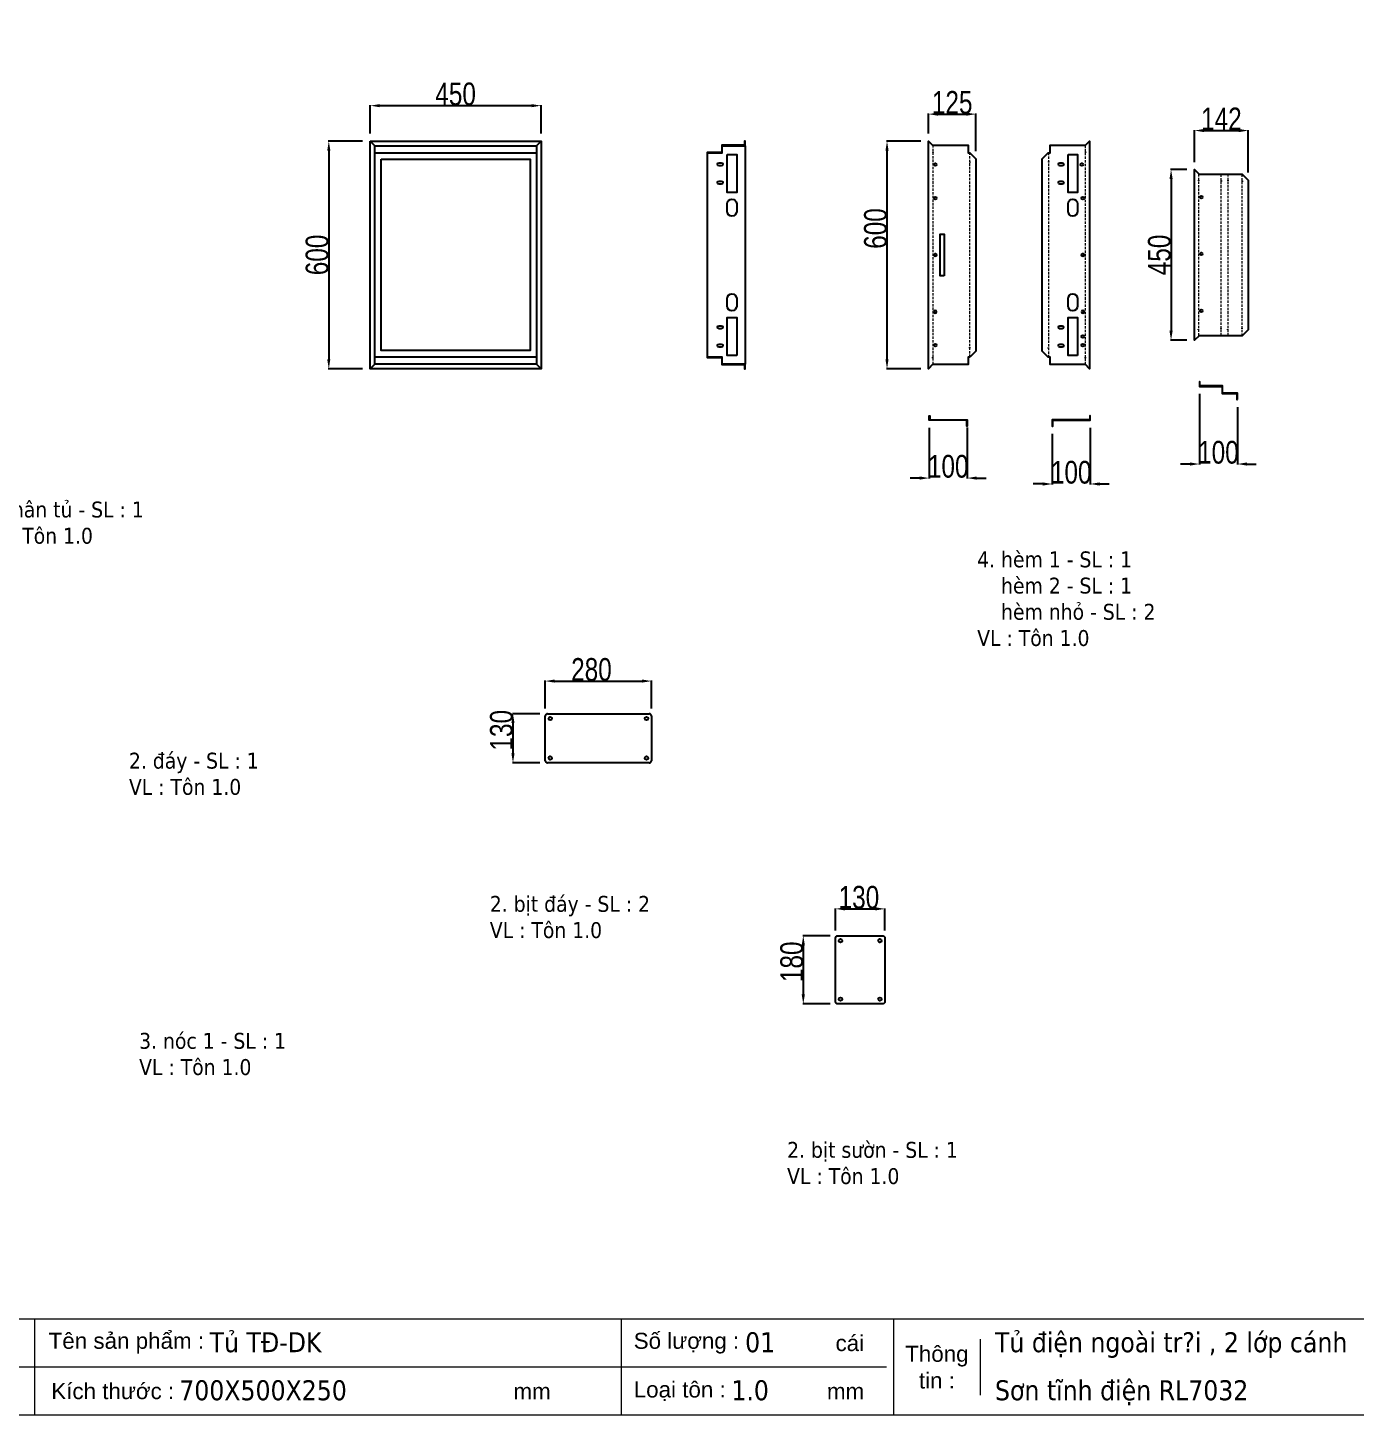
# Model space of a CAD drawing. Header units: inches. Extents: x 21 to 136330, y 8 to 58290.
# Drawn here: x 10209 to 13712, y 19901 to 23563 of the extents above; entities that cross this region are included whole.
import ezdxf
from ezdxf.enums import TextEntityAlignment as Align

# ---------------------------------------------------------------- set-up
doc = ezdxf.new("R2010")
doc.units = ezdxf.units.IN
doc.header["$MEASUREMENT"] = 0
doc.linetypes.add('HIDDEN', pattern=[9.525, 6.35, -3.175])
doc.layers.add('0 TĂNG CỨNG', color=7, linetype='Continuous', lineweight=15)
doc.layers.add('@.0.DM. NÉT ĐỨT', color=8, linetype='HIDDEN', lineweight=9)
doc.layers.add('@.0.DM. NÉT CHÍNH', color=7, linetype='Continuous')
doc.layers.add('@.DM. ĐIỂM DẤU', color=1, linetype='Continuous')
doc.layers.add('@.DM. KÍCH THƯỚC', color=8, linetype='Continuous', transparency=0.2)
doc.layers.add('@.DM. KÍCH THƯỚC @ 1', color=8, linetype='Continuous', transparency=0.2)
doc.styles.add('ARIAL', font='arial.ttf')
doc.styles.add('Note Text (ISO)', font='tahoma.ttf')
doc.styles.add('roman', font='roman.shx', dxfattribs={"width": 0.8})
doc.styles.add('Tahoma (Input Text)', font='tahoma.ttf')
doc.dimstyles.new('Kích thước Duy Mạnh', dxfattribs={"dimtxt": 30, "dimasz": 25, "dimexe": 1.25, "dimexo": 20, "dimtad": 1, "dimdec": 1, "dimtxsty": 'roman', "dimcen": 2.5, "dimclrd": 8, "dimclre": 8, "dimclrt": 2, "dimadec": 0, "dimazin": 0, "dimtfac": 1, "dimtdec": 1, "dimtix": 1, "dimtmove": 0, "dimatfit": 3, "dimfxl": 1, "dimtfillclr": 1, "dimarcsym": 0})

# ---------------------------------------------------------------- blocks, each defined once
blk = doc.blocks.new('*D1136')
at = {"layer": '@.DM. KÍCH THƯỚC', "color": 8, "lineweight": -2, "transparency": 16777216}
for p, q in [((11574.7, 21766.6), (11574.7, 21839.9)), ((11854.7, 21766.6), (11854.7, 21839.9))]:
    blk.add_line(p, q, dxfattribs=at)
at = {"layer": '@.DM. KÍCH THƯỚC', "lineweight": -2, "transparency": 16777216}
blk.add_line((11599.7, 21838.6), (11829.7, 21838.6), dxfattribs=at)
at = {"layer": '@.DM. KÍCH THƯỚC', "transparency": 16777216}
for points in [[(11599.7, 21842.8), (11599.7, 21834.5), (11574.7, 21838.6)], [(11829.7, 21842.8), (11829.7, 21834.5), (11854.7, 21838.6)]]:
    blk.add_solid(points, dxfattribs=at)
at = {"layer": 'Defpoints', "color": 0, "transparency": 16777216}
for p in [(11854.7, 21838.6), (11574.7, 21746.6), (11854.7, 21746.6)]:
    blk.add_point(p, dxfattribs=at)
at = {"layer": '@.DM. KÍCH THƯỚC', "color": 2, "transparency": 16777216, "insert": (11643, 21899.3), "char_height": 60, "attachment_point": 1, "style": 'roman'}
blk.add_mtext('280', dxfattribs=at)
blk = doc.blocks.new('*D1137')
at = {"layer": '@.DM. KÍCH THƯỚC', "color": 8, "lineweight": -2, "transparency": 16777216}
for p, q in [((11560.7, 21752.6), (11488.2, 21752.6)), ((11560.7, 21622.6), (11488.2, 21622.6))]:
    blk.add_line(p, q, dxfattribs=at)
at = {"layer": '@.DM. KÍCH THƯỚC', "lineweight": -2, "transparency": 16777216}
blk.add_line((11489.5, 21727.6), (11489.5, 21647.6), dxfattribs=at)
at = {"layer": '@.DM. KÍCH THƯỚC', "transparency": 16777216}
for points in [[(11485.3, 21727.6), (11493.6, 21727.6), (11489.5, 21752.6)], [(11485.3, 21647.6), (11493.6, 21647.6), (11489.5, 21622.6)]]:
    blk.add_solid(points, dxfattribs=at)
at = {"layer": 'Defpoints', "color": 0, "transparency": 16777216}
for p in [(11580.7, 21752.6), (11489.5, 21622.6), (11580.7, 21622.6)]:
    blk.add_point(p, dxfattribs=at)
at = {"layer": '@.DM. KÍCH THƯỚC', "color": 2, "transparency": 16777216, "insert": (11428.8, 21655.4), "char_height": 60, "attachment_point": 1, "rotation": 90, "style": 'roman'}
blk.add_mtext('130', dxfattribs=at)
blk = doc.blocks.new('*D1140')
at = {"layer": '@.DM. KÍCH THƯỚC', "color": 8, "lineweight": -2, "transparency": 16777216}
for p, q in [((12565.8, 23263.3), (12475.1, 23263.3)), ((12565.8, 22662.9), (12475.1, 22662.9))]:
    blk.add_line(p, q, dxfattribs=at)
at = {"layer": '@.DM. KÍCH THƯỚC', "lineweight": -2, "transparency": 16777216}
blk.add_line((12476.4, 22687.9), (12476.4, 23238.3), dxfattribs=at)
at = {"layer": '@.DM. KÍCH THƯỚC', "transparency": 16777216}
for points in [[(12472.2, 23238.3), (12480.5, 23238.3), (12476.4, 23263.3)], [(12472.2, 22687.9), (12480.5, 22687.9), (12476.4, 22662.9)]]:
    blk.add_solid(points, dxfattribs=at)
at = {"layer": 'Defpoints', "color": 0, "transparency": 16777216}
for p in [(12476.4, 23263.3), (12585.8, 23263.3), (12585.8, 22662.9)]:
    blk.add_point(p, dxfattribs=at)
at = {"layer": '@.DM. KÍCH THƯỚC', "color": 2, "transparency": 16777216, "insert": (12415.7, 22979.3), "char_height": 60, "attachment_point": 1, "rotation": 90, "style": 'roman'}
blk.add_mtext('600', dxfattribs=at)
blk = doc.blocks.new('*U348')
at = {"layer": '@.0.DM. NÉT CHÍNH', "color": 0}
blk.add_circle((0, 0), 3.5, dxfattribs=at)
blk = doc.blocks.new('*U349')
at = {"layer": '@.0.DM. NÉT CHÍNH', "color": 0, "linetype": 'ByBlock', "lineweight": -2, "transparency": 16777216}
for p in [(0, 150), (0, 0)]:
    blk.add_blockref('*U348', p, dxfattribs=at)
blk = doc.blocks.new('*U350')
at = {"layer": '@.0.DM. NÉT CHÍNH', "color": 0}
blk.add_circle((0, 0), 3.5, dxfattribs=at)
blk = doc.blocks.new('*U351')
at = {"layer": '@.0.DM. NÉT CHÍNH', "color": 0, "linetype": 'ByBlock', "lineweight": -2, "transparency": 16777216}
for p in [(0, 150), (0, 0)]:
    blk.add_blockref('*U350', p, dxfattribs=at)
blk = doc.blocks.new('*U352')
at = {"layer": '@.0.DM. NÉT CHÍNH', "color": 0}
blk.add_circle((0, 0), 3.5, dxfattribs=at)
blk = doc.blocks.new('*U353')
at = {"layer": '@.0.DM. NÉT CHÍNH', "color": 0, "linetype": 'ByBlock', "lineweight": -2, "transparency": 16777216}
for p in [(0, 150), (0, 0)]:
    blk.add_blockref('*U352', p, dxfattribs=at)
blk = doc.blocks.new('*U354')
at = {"layer": '@.0.DM. NÉT CHÍNH', "color": 0}
blk.add_circle((0, 0), 3.5, dxfattribs=at)
blk = doc.blocks.new('*U355')
at = {"layer": '@.0.DM. NÉT CHÍNH', "color": 0, "linetype": 'ByBlock', "lineweight": -2, "transparency": 16777216}
for p in [(0, 150), (0, 0)]:
    blk.add_blockref('*U354', p, dxfattribs=at)
blk = doc.blocks.new('*U356')
at = {"layer": '@.0.DM. NÉT CHÍNH', "color": 0}
blk.add_circle((0, 0), 3.5, dxfattribs=at)
blk = doc.blocks.new('*U357')
at = {"layer": '@.0.DM. NÉT CHÍNH', "color": 0, "linetype": 'ByBlock', "lineweight": -2, "transparency": 16777216}
for p in [(0, 300), (0, 150), (0, 0)]:
    blk.add_blockref('*U356', p, dxfattribs=at)
blk = doc.blocks.new('*D1184')
at = {"layer": '@.DM. KÍCH THƯỚC', "color": 8, "lineweight": -2, "transparency": 16777216}
for p, q in [((13267.6, 23188.3), (13224.6, 23188.3)), ((13267.6, 22737.9), (13224.6, 22737.9))]:
    blk.add_line(p, q, dxfattribs=at)
at = {"layer": '@.DM. KÍCH THƯỚC', "lineweight": -2, "transparency": 16777216}
blk.add_line((13225.8, 23163.3), (13225.8, 22762.9), dxfattribs=at)
at = {"layer": '@.DM. KÍCH THƯỚC', "transparency": 16777216}
for points in [[(13221.6, 23163.3), (13230, 23163.3), (13225.8, 23188.3)], [(13221.6, 22762.9), (13230, 22762.9), (13225.8, 22737.9)]]:
    blk.add_solid(points, dxfattribs=at)
at = {"layer": 'Defpoints', "color": 0, "transparency": 16777216}
for p in [(13287.6, 23188.3), (13225.8, 22737.9), (13287.6, 22737.9)]:
    blk.add_point(p, dxfattribs=at)
at = {"layer": '@.DM. KÍCH THƯỚC', "color": 2, "transparency": 16777216, "insert": (13195.2, 22963.1), "char_height": 60, "attachment_point": 5, "rotation": 90, "style": 'roman'}
blk.add_mtext('450', dxfattribs=at)
blk = doc.blocks.new('*D1185')
at = {"layer": '@.DM. KÍCH THƯỚC', "color": 8, "lineweight": -2, "transparency": 16777216}
for p, q in [((12585.8, 23283.3), (12585.8, 23335.9)), ((12710.7, 23236.8), (12710.7, 23335.9))]:
    blk.add_line(p, q, dxfattribs=at)
at = {"layer": '@.DM. KÍCH THƯỚC', "lineweight": -2, "transparency": 16777216}
blk.add_line((12610.8, 23334.7), (12685.7, 23334.7), dxfattribs=at)
at = {"layer": '@.DM. KÍCH THƯỚC', "transparency": 16777216}
for points in [[(12610.8, 23338.8), (12610.8, 23330.5), (12585.8, 23334.7)], [(12685.7, 23338.8), (12685.7, 23330.5), (12710.7, 23334.7)]]:
    blk.add_solid(points, dxfattribs=at)
at = {"layer": 'Defpoints', "color": 0, "transparency": 16777216}
for p in [(12710.7, 23334.7), (12585.8, 23263.3), (12710.7, 23216.8)]:
    blk.add_point(p, dxfattribs=at)
at = {"layer": '@.DM. KÍCH THƯỚC', "color": 2, "transparency": 16777216, "insert": (12648.3, 23365.3), "char_height": 60, "attachment_point": 5, "style": 'roman'}
blk.add_mtext('125', dxfattribs=at)
blk = doc.blocks.new('*D1186')
at = {"layer": '@.DM. KÍCH THƯỚC', "color": 8, "lineweight": -2, "transparency": 16777216}
for p, q in [((13287.6, 23208.3), (13287.6, 23292.6)), ((13429.5, 23180.6), (13429.5, 23292.6))]:
    blk.add_line(p, q, dxfattribs=at)
at = {"layer": '@.DM. KÍCH THƯỚC', "lineweight": -2, "transparency": 16777216}
blk.add_line((13312.6, 23291.3), (13404.5, 23291.3), dxfattribs=at)
at = {"layer": '@.DM. KÍCH THƯỚC', "transparency": 16777216}
for points in [[(13312.6, 23295.5), (13312.6, 23287.2), (13287.6, 23291.3)], [(13404.5, 23295.5), (13404.5, 23287.2), (13429.5, 23291.3)]]:
    blk.add_solid(points, dxfattribs=at)
at = {"layer": 'Defpoints', "color": 0, "transparency": 16777216}
for p in [(13429.5, 23291.3), (13287.6, 23188.3), (13429.5, 23160.6)]:
    blk.add_point(p, dxfattribs=at)
at = {"layer": '@.DM. KÍCH THƯỚC', "color": 2, "transparency": 16777216, "insert": (13358.6, 23322), "char_height": 60, "attachment_point": 5, "style": 'roman'}
blk.add_mtext('142', dxfattribs=at)
blk = doc.blocks.new('*D1187')
at = {"layer": '@.DM. KÍCH THƯỚC', "color": 8, "lineweight": -2, "transparency": 16777216}
for p, q in [((12587.8, 22506.8), (12587.8, 22373.1)), ((12687.8, 22508), (12687.8, 22373.1))]:
    blk.add_line(p, q, dxfattribs=at)
at = {"layer": '@.DM. KÍCH THƯỚC', "lineweight": -2, "transparency": 16777216}
for p, q in [((12562.8, 22374.3), (12537.8, 22374.3)), ((12712.8, 22374.3), (12737.8, 22374.3))]:
    blk.add_line(p, q, dxfattribs=at)
at = {"layer": '@.DM. KÍCH THƯỚC', "transparency": 16777216}
for points in [[(12562.8, 22378.5), (12562.8, 22370.2), (12587.8, 22374.3)], [(12712.8, 22378.5), (12712.8, 22370.2), (12687.8, 22374.3)]]:
    blk.add_solid(points, dxfattribs=at)
at = {"layer": 'Defpoints', "color": 0, "transparency": 16777216}
for p in [(12587.8, 22526.8), (12687.8, 22528), (12687.8, 22374.3)]:
    blk.add_point(p, dxfattribs=at)
at = {"layer": '@.DM. KÍCH THƯỚC', "color": 2, "transparency": 16777216, "insert": (12637.8, 22405), "char_height": 60, "attachment_point": 5, "style": 'roman'}
blk.add_mtext('100', dxfattribs=at)
blk = doc.blocks.new('*D1188')
at = {"layer": '@.DM. KÍCH THƯỚC', "color": 8, "lineweight": -2, "transparency": 16777216}
for p, q in [((12912.3, 22491), (12912.3, 22357.4)), ((13012.3, 22506.8), (13012.3, 22357.4))]:
    blk.add_line(p, q, dxfattribs=at)
at = {"layer": '@.DM. KÍCH THƯỚC', "lineweight": -2, "transparency": 16777216}
for p, q in [((12887.3, 22358.7), (12862.3, 22358.7)), ((13037.3, 22358.7), (13062.3, 22358.7))]:
    blk.add_line(p, q, dxfattribs=at)
at = {"layer": '@.DM. KÍCH THƯỚC', "transparency": 16777216}
for points in [[(12887.3, 22362.9), (12887.3, 22354.5), (12912.3, 22358.7)], [(13037.3, 22362.9), (13037.3, 22354.5), (13012.3, 22358.7)]]:
    blk.add_solid(points, dxfattribs=at)
at = {"layer": 'Defpoints', "color": 0, "transparency": 16777216}
for p in [(13012.3, 22526.8), (12912.3, 22511), (13012.3, 22358.7)]:
    blk.add_point(p, dxfattribs=at)
at = {"layer": '@.DM. KÍCH THƯỚC', "color": 2, "transparency": 16777216, "insert": (12962.3, 22389.3), "char_height": 60, "attachment_point": 5, "style": 'roman'}
blk.add_mtext('100', dxfattribs=at)
blk = doc.blocks.new('*D1189')
at = {"layer": '@.DM. KÍCH THƯỚC', "color": 8, "lineweight": -2, "transparency": 16777216}
for p, q in [((13300.7, 22596.2), (13300.7, 22410.1)), ((13400.7, 22561.6), (13400.7, 22410.1))]:
    blk.add_line(p, q, dxfattribs=at)
at = {"layer": '@.DM. KÍCH THƯỚC', "lineweight": -2, "transparency": 16777216}
for p, q in [((13275.7, 22411.4), (13250.7, 22411.4)), ((13425.7, 22411.4), (13450.7, 22411.4))]:
    blk.add_line(p, q, dxfattribs=at)
at = {"layer": '@.DM. KÍCH THƯỚC', "transparency": 16777216}
for points in [[(13275.7, 22415.5), (13275.7, 22407.2), (13300.7, 22411.4)], [(13425.7, 22415.5), (13425.7, 22407.2), (13400.7, 22411.4)]]:
    blk.add_solid(points, dxfattribs=at)
at = {"layer": 'Defpoints', "color": 0, "transparency": 16777216}
for p in [(13300.7, 22616.2), (13400.7, 22581.6), (13400.7, 22411.4)]:
    blk.add_point(p, dxfattribs=at)
at = {"layer": '@.DM. KÍCH THƯỚC', "color": 2, "transparency": 16777216, "insert": (13350.7, 22442), "char_height": 60, "attachment_point": 5, "style": 'roman'}
blk.add_mtext('100', dxfattribs=at)
blk = doc.blocks.new('*D1190')
at = {"layer": '@.DM. KÍCH THƯỚC', "color": 8, "lineweight": -2, "transparency": 16777216}
for p, q in [((11113, 23283.4), (11113, 23358.3)), ((11563.5, 23283.4), (11563.5, 23358.3))]:
    blk.add_line(p, q, dxfattribs=at)
at = {"layer": '@.DM. KÍCH THƯỚC', "lineweight": -2, "transparency": 16777216}
blk.add_line((11138, 23357), (11538.5, 23357), dxfattribs=at)
at = {"layer": '@.DM. KÍCH THƯỚC', "transparency": 16777216}
for points in [[(11138, 23361.2), (11138, 23352.9), (11113, 23357)], [(11538.5, 23361.2), (11538.5, 23352.9), (11563.5, 23357)]]:
    blk.add_solid(points, dxfattribs=at)
at = {"layer": 'Defpoints', "color": 0, "transparency": 16777216}
for p in [(11563.5, 23357), (11113, 23263.4), (11563.5, 23263.4)]:
    blk.add_point(p, dxfattribs=at)
at = {"layer": '@.DM. KÍCH THƯỚC', "color": 2, "transparency": 16777216, "insert": (11338.2, 23387.6), "char_height": 60, "attachment_point": 5, "style": 'roman'}
blk.add_mtext('450', dxfattribs=at)
blk = doc.blocks.new('*D1191')
at = {"layer": '@.DM. KÍCH THƯỚC', "color": 8, "lineweight": -2, "transparency": 16777216}
for p, q in [((11092.9, 23263.3), (11002.3, 23263.3)), ((11092.9, 22662.9), (11002.3, 22662.9))]:
    blk.add_line(p, q, dxfattribs=at)
at = {"layer": '@.DM. KÍCH THƯỚC', "lineweight": -2, "transparency": 16777216}
blk.add_line((11003.6, 23238.3), (11003.6, 22687.9), dxfattribs=at)
at = {"layer": '@.DM. KÍCH THƯỚC', "transparency": 16777216}
for points in [[(10999.4, 23238.3), (11007.7, 23238.3), (11003.6, 23263.3)], [(10999.4, 22687.9), (11007.7, 22687.9), (11003.6, 22662.9)]]:
    blk.add_solid(points, dxfattribs=at)
at = {"layer": 'Defpoints', "color": 0, "transparency": 16777216}
for p in [(11112.9, 23263.3), (11003.6, 22662.9), (11112.9, 22662.9)]:
    blk.add_point(p, dxfattribs=at)
at = {"layer": '@.DM. KÍCH THƯỚC', "color": 2, "transparency": 16777216, "insert": (10972.9, 22963.1), "char_height": 60, "attachment_point": 5, "rotation": 90, "style": 'roman'}
blk.add_mtext('600', dxfattribs=at)
blk = doc.blocks.new('KHUNG KT1')
at = {"color": 7}
for p, q in [((7128, -4752), (0, -4752)), ((2294.1, -4752), (2294.1, -5040)), ((4052.8, -4752), (4052.8, -5040)), ((4868.8, -4752), (4868.8, -5040)), ((5128.7, -4812), (5128.7, -4980)), ((4848, -4896), (0, -4896))]:
    blk.add_line(p, q, dxfattribs=at)
blk.add_lwpolyline([(0, 0), (7128, 0), (7128, -5040), (0, -5040)], close=True, dxfattribs=at)
at = {"color": 2, "char_height": 48, "style": 'ARIAL'}
for s, insert, width, attachment_point in [('  Tên sản phẩm :', (2299.1, -4824), 2202.321, 4), ('  Số lượng :', (4052.8, -4824), 2202.321, 4), ('cái', (4695, -4824), 2202.321, 4), ('Thông\\Ptin :', (4998.8, -4896), 259.945, 5), ('  Kích thước :', (2307, -4968), 2202.321, 4), ('  Loại tôn :', (4052.8, -4968), 2202.321, 4), ('mm', (3729.5, -4968), 2202.321, 4), ('mm', (4669.3, -4968), 2202.321, 4)]:
    blk.add_mtext(s, dxfattribs=dict(at, insert=insert, width=width, attachment_point=attachment_point))
at = {"color": 1, "style": 'Tahoma (Input Text)', "flags": 8}
for tag, p in [('#01', (328.9, -4851.1)), ('#03', (1514.7, -4846.3)), ('#05', (2819, -4851.1)), ('#07', (4424, -4851.1)), ('#09', (5172.9, -4851.1)), ('#02', (189.8, -4995.1)), ('#04', (1755.3, -4995.1)), ('#06', (2727.8, -4995.1)), ('#08', (4382.7, -4995.1)), ('#10', (5172.9, -4995.1))]:
    blk.add_attdef(tag, p, '', height=60, dxfattribs=at)
blk.add_attdef('#11', text='', height=60, dxfattribs=at).set_placement((6996, -4961.6), align=Align.CENTER)
at = {"layer": '0 TĂNG CỨNG', "color": 1, "style": 'ARIAL'}
blk.add_attdef('#12', (852.8, -4987.6), '', height=60, dxfattribs=at)
blk = doc.blocks.new('*D1205')
at = {"layer": '@.DM. KÍCH THƯỚC', "color": 8, "lineweight": -2, "transparency": 16777216}
for p, q in [((12340.7, 21180.6), (12340.7, 21238.8)), ((12470.7, 21180.6), (12470.7, 21238.8))]:
    blk.add_line(p, q, dxfattribs=at)
at = {"layer": '@.DM. KÍCH THƯỚC', "lineweight": -2, "transparency": 16777216}
blk.add_line((12365.7, 21237.6), (12445.7, 21237.6), dxfattribs=at)
at = {"layer": '@.DM. KÍCH THƯỚC', "transparency": 16777216}
for points in [[(12365.7, 21241.8), (12365.7, 21233.4), (12340.7, 21237.6)], [(12445.7, 21241.8), (12445.7, 21233.4), (12470.7, 21237.6)]]:
    blk.add_solid(points, dxfattribs=at)
at = {"layer": 'Defpoints', "color": 0, "transparency": 16777216}
for p in [(12470.7, 21237.6), (12340.7, 21160.6), (12470.7, 21160.6)]:
    blk.add_point(p, dxfattribs=at)
at = {"layer": '@.DM. KÍCH THƯỚC', "color": 2, "transparency": 16777216, "insert": (12348.7, 21298.2), "char_height": 60, "attachment_point": 1, "style": 'roman'}
blk.add_mtext('130', dxfattribs=at)
blk = doc.blocks.new('*D1206')
at = {"layer": '@.DM. KÍCH THƯỚC', "color": 8, "lineweight": -2, "transparency": 16777216}
for p, q in [((12326.7, 21166.6), (12254.2, 21166.6)), ((12326.7, 20986.6), (12254.2, 20986.6))]:
    blk.add_line(p, q, dxfattribs=at)
at = {"layer": '@.DM. KÍCH THƯỚC', "lineweight": -2, "transparency": 16777216}
blk.add_line((12255.4, 21141.6), (12255.4, 21011.6), dxfattribs=at)
at = {"layer": '@.DM. KÍCH THƯỚC', "transparency": 16777216}
for points in [[(12251.2, 21141.6), (12259.6, 21141.6), (12255.4, 21166.6)], [(12251.2, 21011.6), (12259.6, 21011.6), (12255.4, 20986.6)]]:
    blk.add_solid(points, dxfattribs=at)
at = {"layer": 'Defpoints', "color": 0, "transparency": 16777216}
for p in [(12346.7, 21166.6), (12255.4, 20986.6), (12346.7, 20986.6)]:
    blk.add_point(p, dxfattribs=at)
at = {"layer": '@.DM. KÍCH THƯỚC', "color": 2, "transparency": 16777216, "insert": (12194.8, 21044.4), "char_height": 60, "attachment_point": 1, "rotation": 90, "style": 'roman'}
blk.add_mtext('180', dxfattribs=at)

msp = doc.modelspace()

# ---------------------------------------------------------------- linework, layer by layer
at = {"layer": '@.0.DM. NÉT CHÍNH', "color": 0}
for p, q in [((11124.9401, 23251.4067), (11112.9401, 23263.336)), ((11551.5401, 23251.4067), (11563.4694, 23263.4067)), ((12101.7226, 23251.4067), (12101.7226, 22674.8067)), ((12001.7226, 23216.8067), (12001.7226, 22709.4067)), ((11112.9401, 22662.8067), (11124.9401, 22674.8067)), ((11563.5401, 22662.8067), (11551.5401, 22674.8067)), ((11580.7349, 21752.5642), (11848.7349, 21752.5642)), ((11574.7349, 21628.5642), (11574.7349, 21746.5642)), ((11854.7349, 21746.5642), (11854.7349, 21628.5642)), ((11848.7349, 21622.5642), (11580.7349, 21622.5642))]:
    msp.add_line(p, q, dxfattribs=at)
at = {"layer": '@.0.DM. NÉT CHÍNH', "color": 4}
for points in [[(11112.9401, 23263.4067), (11563.5401, 23263.4067), (11563.5401, 22662.8067), (11112.9401, 22662.8067)], [(11124.9401, 23251.4067), (11551.5401, 23251.4067), (11551.5401, 22674.8067), (11124.9401, 22674.8067)], [(11124.9401, 23232.6067), (11551.5401, 23232.6067), (11551.5401, 22693.6067), (11124.9401, 22693.6067)], [(11141.9401, 23215.6067), (11534.5401, 23215.6067), (11534.5401, 22710.6067), (11141.9401, 22710.6067)]]:
    msp.add_lwpolyline(points, close=True, dxfattribs=at)
at = {"layer": '@.0.DM. NÉT CHÍNH', "color": 0}
for points in [[(12002.9226, 23216.8067), (12002.9226, 23232.6067), (12041.7226, 23232.6067), (12041.7226, 23251.4067), (12101.7226, 23251.4067), (12101.7226, 23263.4067), (12100.5226, 23263.4067), (12100.5226, 23252.6067), (12040.5226, 23252.6067), (12040.5226, 23233.8067), (12001.7226, 23233.8067), (12001.7226, 23216.8067)], [(12694.944, 22693.6774), (12690.359, 22693.6774), (12690.359, 22673.6067), (12596.574, 22673.6067), (12585.8447, 22662.8774), (12585.8447, 23263.336), (12596.574, 23252.6067), (12690.359, 23252.6067), (12690.359, 23232.536), (12694.944, 23232.536), (12710.6733, 23216.8067), (12710.6733, 22709.4067)], [(12886.0604, 22709.4067), (12886.0604, 23216.8067), (12901.7897, 23232.536), (12906.3747, 23232.536), (12906.3747, 23252.6067), (13000.1598, 23252.6067), (13010.8891, 23263.336), (13010.8891, 22662.8774), (13000.1598, 22673.6067), (12906.3747, 22673.6067), (12906.3747, 22693.6774), (12901.7897, 22693.6774)], [(12054.7226, 23228.1067), (12079.7226, 23228.1067), (12079.7226, 23128.1067), (12054.7226, 23128.1067)], [(12953.9747, 23228.1067), (12978.9747, 23228.1067), (12978.9747, 23128.1067), (12953.9747, 23128.1067)], [(13429.5031, 23160.6067), (13429.5031, 22765.6067), (13413.7738, 22749.8774), (13359.0744, 22749.8774), (13356.3601, 22750.0067), (13299.775, 22750.0067), (13287.6458, 22737.8774), (13287.6458, 23188.336), (13299.775, 23176.2067), (13356.3601, 23176.2067), (13359.0744, 23176.336), (13413.7738, 23176.336)], [(12626.759, 22908.1067), (12616.759, 22908.1067), (12616.759, 23018.1067), (12626.759, 23018.1067)], [(12079.7226, 22698.1067), (12054.7226, 22698.1067), (12054.7226, 22798.1067), (12079.7226, 22798.1067)], [(12978.9747, 22698.1067), (12953.9747, 22698.1067), (12953.9747, 22798.1067), (12978.9747, 22798.1067)], [(12001.7226, 22709.4067), (12001.7226, 22692.4067), (12040.5226, 22692.4067), (12040.5226, 22673.6067), (12100.5226, 22673.6067), (12100.5226, 22662.8067), (12101.7226, 22662.8067), (12101.7226, 22674.8067), (12041.7226, 22674.8067), (12041.7226, 22693.6067), (12002.9226, 22693.6067), (12002.9226, 22709.4067)], [(13400.6711, 22581.6288), (13400.6711, 22598.6288), (13361.8711, 22598.6288), (13361.8711, 22617.4288), (13301.8711, 22617.4288), (13301.8711, 22628.2288), (13300.6711, 22628.2288), (13300.6711, 22616.2288), (13360.6711, 22616.2288), (13360.6711, 22597.4288), (13399.4711, 22597.4288), (13399.4711, 22581.6288)], [(12609.7998, 22526.814), (12587.7998, 22526.814), (12587.7998, 22538.814), (12588.9998, 22538.814), (12588.9998, 22528.014), (12609.7998, 22528.014), (12634.7998, 22528.014), (12687.7998, 22528.014), (12687.7998, 22511.014), (12686.5998, 22511.014), (12686.5998, 22526.814), (12634.7998, 22526.814)], [(12990.2563, 22526.814), (13012.2563, 22526.814), (13012.2563, 22538.814), (13011.0563, 22538.814), (13011.0563, 22528.014), (12990.2563, 22528.014), (12965.2563, 22528.014), (12912.2563, 22528.014), (12912.2563, 22511.014), (12913.4563, 22511.014), (12913.4563, 22526.814), (12965.2563, 22526.814)]]:
    msp.add_lwpolyline(points, close=True, dxfattribs=at)
for points in [[(12039.2226, 23198.3567), (12033.2226, 23198.3567, -1), (12033.2226, 23206.3567), (12039.2226, 23206.3567, -1)], [(12938.4747, 23198.3567), (12932.4747, 23198.3567, -1), (12932.4747, 23206.3567), (12938.4747, 23206.3567, -1)], [(12039.2226, 23149.8567), (12033.2226, 23149.8567, -1), (12033.2226, 23157.8567), (12039.2226, 23157.8567, -1)], [(12938.4747, 23149.8567), (12932.4747, 23149.8567, -1), (12932.4747, 23157.8567), (12938.4747, 23157.8567, -1)], [(12079.7226, 23098.1067), (12079.7226, 23078.1067, -1), (12054.7226, 23078.1067), (12054.7226, 23098.1067, -1)], [(12978.9747, 23098.1067), (12978.9747, 23078.1067, -1), (12953.9747, 23078.1067), (12953.9747, 23098.1067, -1)], [(12054.7226, 22828.1067), (12054.7226, 22848.1067, -1), (12079.7226, 22848.1067), (12079.7226, 22828.1067, -1)], [(12953.9747, 22828.1067), (12953.9747, 22848.1067, -1), (12978.9747, 22848.1067), (12978.9747, 22828.1067, -1)], [(12039.2226, 22768.3567), (12033.2226, 22768.3567, -1), (12033.2226, 22776.3567), (12039.2226, 22776.3567, -1)], [(12938.4747, 22768.3567), (12932.4747, 22768.3567, -1), (12932.4747, 22776.3567), (12938.4747, 22776.3567, -1)], [(12039.2226, 22719.8567), (12033.2226, 22719.8567, -1), (12033.2226, 22727.8567), (12039.2226, 22727.8567, -1)], [(12938.4747, 22719.8567), (12932.4747, 22719.8567, -1), (12932.4747, 22727.8567), (12938.4747, 22727.8567, -1)]]:
    msp.add_lwpolyline(points, format="xyb", close=True, dxfattribs=at)
at = {"layer": '@.0.DM. NÉT CHÍNH'}
msp.add_lwpolyline([(12464.6719, 21166.5673, -0.414213562), (12470.6719, 21160.5673), (12470.6719, 20992.5673, -0.414213562), (12464.6719, 20986.5673), (12346.6719, 20986.5673, -0.414213562), (12340.6719, 20992.5673), (12340.6719, 21160.5673, -0.414213562), (12346.6719, 21166.5673)], format="xyb", close=True, dxfattribs=at)
at = {"layer": '@.0.DM. NÉT CHÍNH', "color": 0}
for centre, radius in [((12603.759, 23201.336), 3.5), ((12990.6191, 23201.336), 3.5), ((12603.759, 22963.1067), 3.5), ((12992.9747, 22963.1067), 3.5), ((12992.9747, 22748.1067), 3.5), ((12603.759, 22724.8774), 3.5), ((12992.9747, 22724.8774), 3.5), ((11587.7349, 21739.5642), 4.5), ((11841.7349, 21739.5642), 4.5), ((11587.7349, 21635.5642), 4.5), ((11841.7349, 21635.5642), 4.5)]:
    msp.add_circle(centre, radius, dxfattribs=at)
at = {"layer": '@.0.DM. NÉT CHÍNH', "color": 2}
for centre in [(12353.6719, 21153.5673), (12457.6719, 21153.5673), (12353.6719, 20999.5673), (12457.6719, 20999.5673)]:
    msp.add_circle(centre, 4.5, dxfattribs=at)
at = {"layer": '@.0.DM. NÉT CHÍNH', "color": 0}
for centre, start, end in [((11580.7349, 21746.5642), 90, 180), ((11848.7349, 21746.5642), 0, 90), ((11580.7349, 21628.5642), 180, 270), ((11848.7349, 21628.5642), 270, 0)]:
    msp.add_arc(centre, 6, start, end, dxfattribs=at)
at = {"layer": '@.0.DM. NÉT ĐỨT'}
for p, q in [((12596.8018, 23252.6743), (12596.8018, 22673.5391)), ((12999.9319, 22673.5391), (12999.9319, 23252.6743)), ((12694.7162, 22693.6774), (12694.7162, 23232.536)), ((12902.0176, 23232.536), (12902.0176, 22693.6774)), ((13298.6029, 23176.2067), (13298.6029, 22750.0067)), ((13357.7173, 22749.942), (13357.7173, 23176.2713)), ((13375.6316, 23176.336), (13375.6316, 22749.8774)), ((13413.5459, 22749.8774), (13413.5459, 23176.336))]:
    msp.add_line(p, q, dxfattribs=at)
at = {"layer": '@.DM. ĐIỂM DẤU'}
for p, q in [((12596.8018, 23235.2043), (12596.8018, 23233.2043)), ((12999.9319, 23235.1082), (12999.9319, 23233.1082)), ((12694.7162, 23208.6998), (12694.7162, 23206.6998)), ((12902.0176, 23209.6319), (12902.0176, 23207.6319)), ((13298.6029, 23160.7346), (13298.6029, 23158.7346)), ((13357.7173, 23159.174), (13357.7173, 23157.174)), ((13375.6316, 23160.7346), (13375.6316, 23158.7346)), ((13413.5459, 23158.2377), (13413.5459, 23156.2377)), ((13298.6029, 22765.4787), (13298.6029, 22767.4787)), ((13357.7173, 22767.0393), (13357.7173, 22769.0393)), ((13375.6316, 22765.4787), (13375.6316, 22767.4787)), ((13413.5459, 22767.9757), (13413.5459, 22769.9757)), ((12694.7162, 22717.5136), (12694.7162, 22719.5136)), ((12902.0176, 22716.5814), (12902.0176, 22718.5814)), ((12596.8018, 22691.009), (12596.8018, 22693.009)), ((12999.9319, 22691.1051), (12999.9319, 22693.1051))]:
    msp.add_line(p, q, dxfattribs=at)

# ---------------------------------------------------------------- block references
at = {"layer": '0 TĂNG CỨNG', "color": 1}
ref = msp.add_blockref('KHUNG KT1', (8207.9315, 24337.5899), dxfattribs=dict(at, xscale=0.8802084669719292, yscale=0.8802084669719292, zscale=0.8802084669719292))
ref.add_attrib('#05', 'Tủ TĐ-DK', (10689.2472, 20067.6453), dxfattribs={"layer": '0', "color": 1, "height": 52.81251, "style": 'Tahoma (Input Text)'})
ref.add_attrib('#06', '700X500X250', (10609.0013, 19940.8953), dxfattribs={"layer": '0', "color": 1, "height": 52.812508, "style": 'Tahoma (Input Text)'})
ref.add_attrib('#07', '01', (12101.9868, 20067.6453), dxfattribs={"layer": '0', "color": 1, "height": 52.81251, "style": 'Tahoma (Input Text)'})
ref.add_attrib('#08', '1.0', (12065.5805, 19940.8953), dxfattribs={"layer": '0', "color": 1, "height": 52.81251, "style": 'Tahoma (Input Text)'})
ref.add_attrib('#10', 'Sơn tĩnh điện RL7032', (12761.1619, 19940.8953), dxfattribs={"layer": '0', "color": 1, "height": 52.812508, "style": 'Tahoma (Input Text)'})
ref.add_attrib('#09', 'Tủ điện ngoài tr?i , 2 lớp cánh', (12761.1619, 20067.6453), dxfattribs={"layer": '0', "color": 1, "height": 52.812508, "style": 'Tahoma (Input Text)'})
at = {"layer": '@.0.DM. NÉT CHÍNH', "color": 1}
for name, p in [('*U349', (12603.759, 22963.1067)), ('*U351', (12992.9747, 22963.1067)), ('*U357', (13305.5601, 22815.6058))]:
    msp.add_blockref(name, p, dxfattribs=at)
at = {"layer": '@.0.DM. NÉT CHÍNH', "color": 1, "xscale": -1, "rotation": 180}
for name, p in [('*U353', (12603.759, 22963.1067)), ('*U355', (12992.9747, 22963.1067))]:
    msp.add_blockref(name, p, dxfattribs=at)

# ---------------------------------------------------------------- texts
at = {"layer": '@.0.DM. NÉT CHÍNH', "color": 2, "char_height": 41.999999, "width": 551.411705, "attachment_point": 1, "line_spacing_factor": 0.987884, "style": 'Note Text (ISO)'}
for s, insert in [('1. thân tủ - SL : 1\\PVL : Tôn 1.0', (10085.0635, 22312.3289)), ('4. hèm 1 - SL : 1\\P    hèm 2 - SL : 1\\P    hèm nhỏ - SL : 2\\PVL : Tôn 1.0', (12714.3161, 22180.7944)), ('2. đáy - SL : 1\\PVL : Tôn 1.0', (10476.295, 21649.6166)), ('2. bịt đáy - SL : 2\\PVL : Tôn 1.0', (11428.3869, 21271.7522)), ('3. nóc 1 - SL : 1\\PVL : Tôn 1.0', (10503.1822, 20910.3317)), ('2. bịt sườn - SL : 1\\PVL : Tôn 1.0', (12212.7773, 20622.6104))]:
    msp.add_mtext(s, dxfattribs=dict(at, insert=insert))

# ---------------------------------------------------------------- dimensions: what is measured, and where the dimension line sits
at = {"layer": '@.DM. KÍCH THƯỚC @ 1', "color": 0}
for base, p1, p2, override, picture, middle in [((11563.4694, 23357.0169), (11113.0023, 23263.4067), (11563.4694, 23263.4067), {"dimscale": 1, "dimtxt": 60, "dimdec": 0, "dimclrd": 256, "dimtdec": 0, "dimtix": 1, "dimtofl": 1, "dimtmove": 0, "dimatfit": 3}, '*D1190', (11338.2359, 23387.6419)), ((12710.6733, 23334.6636), (12585.8447, 23263.336), (12710.6733, 23216.8067), {"dimscale": 1, "dimtxt": 60, "dimdec": 0, "dimclrd": 256, "dimtdec": 0, "dimtix": 1, "dimtofl": 0, "dimtmove": 0, "dimatfit": 1}, '*D1185', (12648.259, 23365.2886)), ((13429.5031, 23291.3263), (13287.6458, 23188.336), (13429.5031, 23160.6067), {"dimscale": 1, "dimtxt": 60, "dimdec": 0, "dimclrd": 256, "dimtdec": 0, "dimtix": 1, "dimtofl": 0, "dimtmove": 0, "dimatfit": 1}, '*D1186', (13358.5744, 23321.9513)), ((13400.6711, 22411.365), (13300.6711, 22616.2288), (13400.6711, 22581.6288), {"dimscale": 1, "dimtxt": 60, "dimdec": 0, "dimclrd": 256, "dimtdec": 0, "dimtix": 1, "dimtofl": 0, "dimtmove": 0, "dimatfit": 1}, '*D1189', (13350.6711, 22441.99)), ((12687.7998, 22374.3408), (12587.7998, 22526.814), (12687.7998, 22528.014), {"dimscale": 1, "dimtxt": 60, "dimdec": 0, "dimclrd": 256, "dimtdec": 0, "dimtix": 1, "dimtofl": 0, "dimtmove": 0, "dimatfit": 1}, '*D1187', (12637.7998, 22404.9658)), ((13012.2563, 22358.6898), (12912.2563, 22511.014), (13012.2563, 22526.814), {"dimscale": 1, "dimtxt": 60, "dimdec": 0, "dimclrd": 256, "dimtdec": 0, "dimtix": 1, "dimtofl": 0, "dimtmove": 0, "dimatfit": 1}, '*D1188', (12962.2563, 22389.3148))]:
    dim = msp.add_linear_dim(base=base, p1=p1, p2=p2, dimstyle='Kích thước Duy Mạnh', override=override, dxfattribs=at)
    dim.commit()
    dim.dimension.update_dxf_attribs({"geometry": picture, "text_midpoint": middle})
for base, p1, p2, override, picture, middle in [((11003.5556, 22662.9111), (11112.9401, 23263.336), (11112.9401, 22662.9111), {"dimscale": 1, "dimtxt": 60, "dimdec": 0, "dimclrd": 256, "dimtdec": 0, "dimtix": 1, "dimtofl": 1, "dimtmove": 0, "dimatfit": 3}, '*D1191', (10972.9306, 22963.1235)), ((13225.8032, 22737.8774), (13287.6458, 23188.336), (13287.6458, 22737.8774), {"dimscale": 1, "dimtxt": 60, "dimdec": 0, "dimclrd": 256, "dimtdec": 0, "dimtix": 1, "dimtofl": 0, "dimtmove": 0, "dimatfit": 1}, '*D1184', (13195.1782, 22963.1067))]:
    dim = msp.add_linear_dim(base=base, p1=p1, p2=p2, angle=90, dimstyle='Kích thước Duy Mạnh', override=override, dxfattribs=at)
    dim.commit()
    dim.dimension.update_dxf_attribs({"geometry": picture, "text_midpoint": middle})
for base, p1, p2, angle, override, picture, middle in [((12476.3703, 23263.336), (12585.8447, 22662.8774), (12585.8447, 23263.336), 90, {"dimscale": 1, "dimtxt": 60, "dimdec": 0, "dimclrd": 256, "dimtdec": 0, "dimtix": 1, "dimtofl": 0, "dimtmove": 0, "dimatfit": 1}, '*D1140', (12476.3703, 23041.0487)), ((11489.4673, 21622.5642), (11580.7349, 21752.5642), (11580.7349, 21622.5642), 270, {"dimscale": 1, "dimtxt": 60, "dimdec": 0, "dimclrd": 256, "dimtdec": 0, "dimtix": 1, "dimtofl": 1, "dimtmove": 0, "dimatfit": 1}, '*D1137', (11489.4673, 21712.5642)), ((12255.4043, 20986.5673), (12346.6719, 21166.5673), (12346.6719, 20986.5673), 270, {"dimscale": 1, "dimtxt": 60, "dimdec": 0, "dimclrd": 256, "dimtdec": 0, "dimtix": 1, "dimtofl": 0, "dimtmove": 0, "dimatfit": 1}, '*D1206', (12255.4043, 21101.5673))]:
    dim = msp.add_linear_dim(base=base, p1=p1, p2=p2, angle=angle, dimstyle='Kích thước Duy Mạnh', override=override, dxfattribs=at)
    dim.commit()
    dim.dimension.update_dxf_attribs({"geometry": picture, "text_midpoint": middle, "dimtype": 128})
for base, p1, p2, picture, middle in [((11854.7349, 21838.6328), (11574.7349, 21746.5642), (11854.7349, 21746.5642), '*D1136', (11704.7064, 21838.6328)), ((12470.6719, 21237.5962), (12340.6719, 21160.5673), (12470.6719, 21160.5673), '*D1205', (12405.796, 21237.5962))]:
    dim = msp.add_linear_dim(base=base, p1=p1, p2=p2, dimstyle='Kích thước Duy Mạnh', override={"dimscale": 1, "dimtxt": 60, "dimdec": 0, "dimclrd": 256, "dimtdec": 0, "dimtix": 1, "dimtofl": 0, "dimtmove": 0, "dimatfit": 1}, dxfattribs=at)
    dim.commit()
    dim.dimension.update_dxf_attribs({"geometry": picture, "text_midpoint": middle, "dimtype": 128})

doc.saveas('drawing.dxf')
